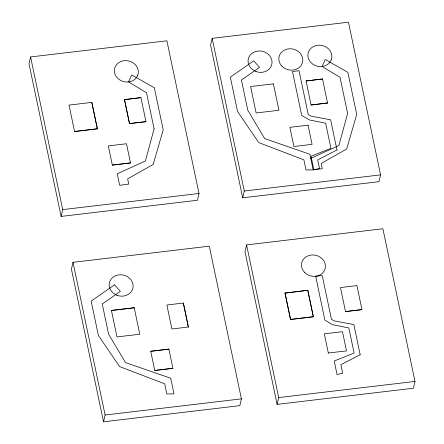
<?xml version="1.0" encoding="UTF-8"?>
<svg xmlns="http://www.w3.org/2000/svg" width="444" height="444" viewBox="0 0 444 444"><rect width="100%" height="100%" fill="white"/><g stroke="black" fill="none" stroke-linecap="round" stroke-linejoin="round"><path stroke-width="0.67" d="M30.586 56.943L29.004 63.736L61.117 216.417L197.419 200.272L199.001 193.473L166.894 40.798L30.586 56.943L62.698 209.618L61.117 216.417M74.57 131.502L97.358 128.804L74.559 131.541L69.02 105.1L91.808 102.398L97.358 128.804L91.808 102.398M72.994 262.326L71.417 269.12L103.524 421.8L239.827 405.655L241.408 398.862L209.302 246.181L72.994 262.326L105.106 415.007L103.524 421.8M124.464 99.645L140.942 97.597L145.959 121.667L129.504 123.615L124.464 99.645L140.942 97.597M112.338 165.107L130.514 162.915L112.338 165.107L108.314 145.898L126.485 143.745L130.503 162.954M129.504 123.615L124.487 99.545M145.959 121.667L129.526 123.515M111.433 310.461L134.221 307.764L111.433 310.461L116.972 336.929L139.76 334.227L134.221 307.764M212.165 38.345L210.584 45.138L242.69 197.819L378.998 181.674L380.58 174.881L348.468 22.2L212.165 38.345L244.272 191.025L242.69 197.819M150.727 351.282L168.892 349.134L150.727 351.282L154.745 370.49L172.921 368.298L154.756 370.451M183.344 303.019L188.373 327.05L183.344 303.019L166.872 305.028L171.911 328.998L188.384 326.995M273.371 83.861L250.588 86.541L256.133 112.965L278.932 110.245L273.376 83.838M246.581 244.899L244.999 251.693L277.106 404.367L413.414 388.223L414.996 381.429L382.883 228.754L246.581 244.899L278.688 397.574L277.106 404.367M306.066 80.947L322.522 78.999L306.066 80.947L311.083 105.017L327.561 102.969L311.083 105.017M308.053 125.191L289.893 127.323L293.917 146.509L312.082 144.356L308.058 125.169M285.004 293.09L307.814 290.293L313.347 316.8L290.554 319.497L285.004 293.09L307.814 290.293M290.554 319.497L285.026 292.996M328.332 353.058L324.314 333.833L342.479 331.685L346.498 350.91L328.344 353.002M345.499 311.571L340.465 287.557L356.921 285.609L361.954 309.623L345.499 311.571L361.954 309.623M310.745 158.364L338.889 145.56L347.619 113.37L340.037 77.323L322.105 66.495L325.241 59.507L347.868 72.35L356.715 114.435L346.692 149.001L321.162 163.436L322.261 168.653L313.17 169.88L305.999 169.969L303.868 159.84L258.73 142.591L237.551 111.45L230.336 77.139L253.679 60.845L259.546 67.36L241.425 80.003L247.785 110.234L264.702 138.617L309.89 154.273L313.17 169.88M62.698 209.618L199.001 193.473M244.272 191.025L380.58 174.881M290.576 319.403L313.37 316.7M105.106 415.007L241.408 398.862M278.688 397.574L414.996 381.429M322.522 78.999L327.539 103.069M307.792 290.393L313.347 316.8M168.892 349.134L172.91 368.337M154.096 128.81L145.371 161L117.227 173.804L119.647 185.32L128.738 184.094L127.639 178.877L153.174 164.441L163.198 129.876L154.346 87.79L131.724 74.947L128.582 81.935L146.52 92.763L154.096 128.81M137.679 75.413L136.269 77.833A12.071 10.628 13.1 0 1 116.034 76.263A12.071 10.628 13.1 0 1 125.158 60.623A12.071 10.628 13.1 0 1 137.679 75.413M331.202 59.973L329.792 62.393A12.071 10.628 13.1 0 1 309.557 60.822A12.071 10.628 13.1 0 1 318.675 45.183A12.071 10.628 13.1 0 1 331.202 59.973M114.513 284.826L91.164 301.121L98.379 335.431L119.564 366.572L164.696 383.821L166.827 393.95L173.998 393.861L170.718 378.255L125.535 362.598L108.614 334.215L102.259 303.985L120.374 291.342L114.513 284.826M336.99 149.967L317.693 159.907L319.491 168.459L313.858 169.797L311.011 156.255L330.924 148.302L325.646 123.21L309.385 119.941L301.72 115.44L292.485 71.517L299.04 70.746L308.275 114.663L311.155 116.178L330.647 119.808L336.99 149.967M360.184 354.717L340.887 364.657L342.685 373.21L337.057 374.547L334.21 361.005L354.118 353.052L348.84 327.961L332.578 324.692L324.914 320.191L315.678 276.268L322.233 275.496L331.468 319.414L334.354 320.923L353.846 324.558L360.184 354.717M256.083 71.562C252.325 70.135 249.189 67.038 248.252 63.065A12.071 10.628 13.1 0 1 259.895 50.971A12.071 10.628 13.1 0 1 271.889 63.986A12.071 10.628 13.1 0 1 256.083 71.562M117.161 295.36C113.403 293.934 110.267 290.842 109.335 286.868A12.071 10.628 13.1 0 1 120.973 274.775A12.071 10.628 13.1 0 1 132.967 287.79A12.071 10.628 13.1 0 1 117.161 295.36M304.351 272.172A12.071 10.628 13.1 0 0 324.775 269.752A12.071 10.628 13.1 0 0 311.216 255.039A12.071 10.628 13.1 0 0 304.351 272.172M281.724 65.978A12.071 10.628 13.1 0 0 302.148 63.559A12.071 10.628 13.1 0 0 288.589 48.846A12.071 10.628 13.1 0 0 281.724 65.978"/></g></svg>
